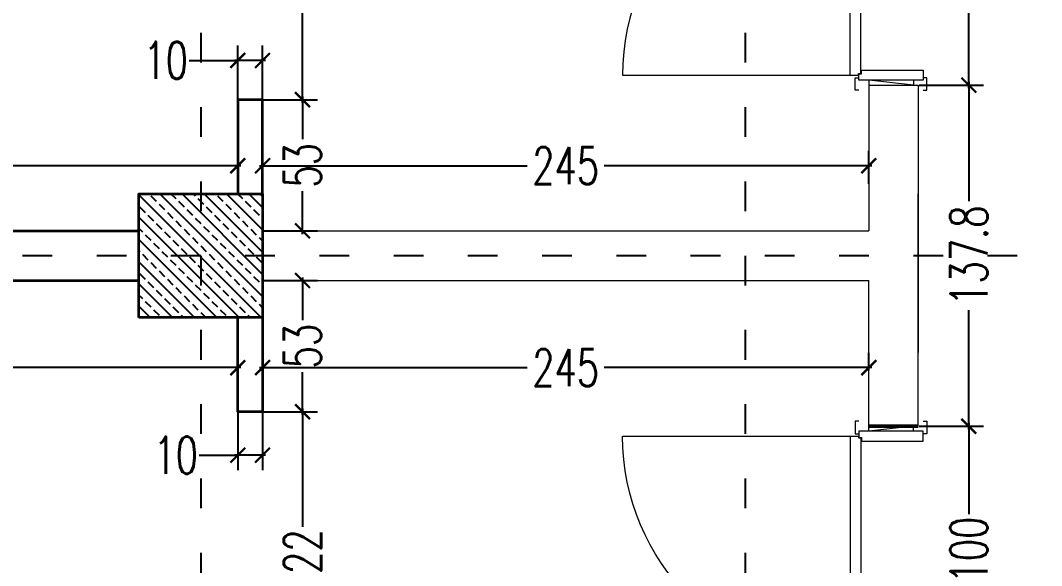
# Model space of a CAD drawing. Header units: centimetres. Extents: x -3207095 to 15275363, y -32656 to 4798027.
# Drawn here: x 685927.4 to 686340, y 4469746.8 to 4469967 of the extents above; entities that cross this region are included whole.
import ezdxf

# ---------------------------------------------------------------- set-up
doc = ezdxf.new("R2010")
doc.units = ezdxf.units.CM
doc.linetypes.add('ACAD_ISO03W100', pattern=[30, 12, -18])
doc.linetypes.add('DUZ', pattern=[500, 500])
doc.layers.get('0').update_dxf_attribs({"color": 1, "linetype": 'DUZ'})
doc.layers.add('DIM', color=1, linetype='DUZ')
doc.layers.add('KOLTAR_F', color=145, linetype='Continuous')
for name, color, linetype, lineweight in [('DUV', 220, 'Continuous', 50), ('DUVAR', 7, 'Continuous', 35), ('iç duvar', 7, 'Continuous', 50), ('KAPEN', 151, 'Continuous', 9), ('KOLON_F', 3, 'Continuous', 35)]:
    doc.layers.add(name, color=color, linetype=linetype, lineweight=lineweight)
doc.styles.add('DIM', font='ROMANSTW.SHX', dxfattribs={"width": 0.7})
doc.dimstyles.new('1_100', dxfattribs={"dimtxt": 15, "dimasz": 6, "dimexe": 6, "dimexo": 0, "dimgap": 2, "dimtad": 0, "dimdec": 1, "dimzin": 11, "dimdsep": 46, "dimtxsty": 'DIM', "dimblk": 'ARCHTICK', "dimcen": 3, "dimdle": 1.25, "dimclrt": 2, "dimadec": 0, "dimazin": 0, "dimtfac": 1.25, "dimtdec": 1, "dimtix": 1, "dimtofl": 0, "dimtmove": 1, "dimatfit": 3, "dimldrblk": 'ARCHTICK', "dimfxl": 20, "dimfxlon": 1, "dimtolj": 1, "dimtzin": 0, "dimarcsym": 0})
pattern_1 = [(135, (5191127.668, 3809263.487), (-4.4901280605, -4.4901280605), []), (135, (5191127.668, 3809267.977), (-4.4901280605, -4.4901280605), [3.175, -1.5875])]

# ---------------------------------------------------------------- blocks, each defined once
blk = doc.blocks.new('K210')
for p, q in [((0.04, 0.985), (0.04, 0.032)), ((0.96, 0.032), (0.96, 0.065)), ((0.04, 0.032), (0.047, 0.032)), ((0.047, 0.032), (0.047, 0.022)), ((0.047, 0.022), (0.953, 0.022)), ((0.953, 0.032), (0.96, 0.032)), ((0.953, 0.022), (0.953, 0.032))]:
    blk.add_line(p, q)
for points in [[(-0.02, 0.03), (-0.02, 0.045), (0.03, 0.045), (0.03, 0.03)], [(0.04, 0.065), (0.96, 0.065)], [(1.02, 0.03), (1.02, 0.045), (0.97, 0.045), (0.97, 0.03)], [(0.02, -0.19), (0, -0.19), (0.02, -0.01), (0, -0.01)], [(0.98, -0.19), (1, -0.19), (0.98, -0.01), (1, -0.01)], [(-0.02, -0.23), (-0.02, -0.245), (0.03, -0.245), (0.03, -0.23)], [(1.02, -0.23), (1.02, -0.245), (0.97, -0.245), (0.97, -0.23)]]:
    blk.add_lwpolyline(points)
for points in [[(0.02, 0.03), (0.045, 0.03), (0.045, 0.02), (0.06, 0.02), (0.06, -0.23), (0.02, -0.23)], [(0.98, 0.03), (0.955, 0.03), (0.955, 0.02), (0.94, 0.02), (0.94, -0.23), (0.98, -0.23)]]:
    blk.add_lwpolyline(points, close=True)
blk.add_arc((0.04, 0.065), 0.92, 0, 90)
blk = doc.blocks.new('_ArchTick')
at = {"color": 0, "linetype": 'ByBlock', "const_width": 0.15}
blk.add_lwpolyline([(-0.5, -0.5), (0.5, 0.5)], dxfattribs=at)
blk = doc.blocks.new('*D558')
at = {"layer": 'Defpoints', "color": 0, "linetype": 'Continuous', "lineweight": 5, "transparency": 16777216}
for p in [(686495.2, 4472434.78), (686315.2, 4472416.97), (686495.2, 1.81)]:
    blk.add_point(p, dxfattribs=at)
at = {"layer": 'DIM', "color": 0, "linetype": 'Continuous', "lineweight": -2, "transparency": 16777216}
for p, q in [((686315.2, 4472416.97), (686315.2, 4472440.78)), ((686495.2, 4472414.78), (686495.2, 4472440.78)), ((686313.95, 4472434.78), (686390.7, 4472434.78)), ((686496.45, 4472434.78), (686419.7, 4472434.78))]:
    blk.add_line(p, q, dxfattribs=at)
at = {"layer": 'DIM', "color": 0, "linetype": 'Continuous', "lineweight": -2, "transparency": 16777216, "xscale": 6, "yscale": 6, "zscale": 6, "rotation": 180}
blk.add_blockref('_ArchTick', (686315.2, 4472434.78), dxfattribs=at)
at = {"layer": 'DIM', "color": 0, "linetype": 'Continuous', "lineweight": -2, "transparency": 16777216, "xscale": 6, "yscale": 6, "zscale": 6}
blk.add_blockref('_ArchTick', (686495.2, 4472434.78), dxfattribs=at)
at = {"layer": 'DIM', "color": 2, "linetype": 'Continuous', "lineweight": 5, "transparency": 16777216, "insert": (686405.2, 4472434.78), "char_height": 15, "attachment_point": 5, "style": 'DIM'}
blk.add_mtext('\\A1;180', dxfattribs=at)
blk = doc.blocks.new('*D681')
at = {"layer": 'Defpoints', "color": 0, "linetype": 'Continuous', "lineweight": 5, "transparency": 16777216}
for p in [(685475.2, 4469826.75), (685475.2, 4469825.66), (686015.2, 4469827.97)]:
    blk.add_point(p, dxfattribs=at)
at = {"layer": 'DIM', "color": 0, "linetype": 'Continuous', "lineweight": -2, "transparency": 16777216}
for p, q in [((685475.2, 4469825.66), (685475.2, 4469832.75)), ((685473.95, 4469826.75), (685729.7, 4469826.75)), ((686016.45, 4469826.75), (685760.7, 4469826.75)), ((686015.2, 4469827.97), (686015.2, 4469820.75))]:
    blk.add_line(p, q, dxfattribs=at)
at = {"layer": 'DIM', "color": 0, "linetype": 'Continuous', "lineweight": -2, "transparency": 16777216, "xscale": 6, "yscale": 6, "zscale": 6, "rotation": 180}
blk.add_blockref('_ArchTick', (685475.2, 4469826.75), dxfattribs=at)
at = {"layer": 'DIM', "color": 0, "linetype": 'Continuous', "lineweight": -2, "transparency": 16777216, "xscale": 6, "yscale": 6, "zscale": 6}
blk.add_blockref('_ArchTick', (686015.2, 4469826.75), dxfattribs=at)
at = {"layer": 'DIM', "color": 2, "linetype": 'Continuous', "lineweight": 5, "transparency": 16777216, "insert": (685745.2, 4469826.75), "char_height": 15, "attachment_point": 5, "style": 'DIM'}
blk.add_mtext('\\A1;540', dxfattribs=at)
blk = doc.blocks.new('*D682')
at = {"layer": 'Defpoints', "color": 0, "linetype": 'Continuous', "lineweight": 5, "transparency": 16777216}
for p in [(686025.2, 4469825.66), (686270.2, 4469826.75), (686270.2, 4469825.66)]:
    blk.add_point(p, dxfattribs=at)
at = {"layer": 'DIM', "color": 0, "linetype": 'Continuous', "lineweight": -2, "transparency": 16777216}
for p, q in [((686025.2, 4469825.66), (686025.2, 4469832.75)), ((686270.2, 4469825.66), (686270.2, 4469832.75)), ((686023.95, 4469826.75), (686132.2, 4469826.75)), ((686271.45, 4469826.75), (686163.2, 4469826.75))]:
    blk.add_line(p, q, dxfattribs=at)
at = {"layer": 'DIM', "color": 0, "linetype": 'Continuous', "lineweight": -2, "transparency": 16777216, "xscale": 6, "yscale": 6, "zscale": 6, "rotation": 180}
blk.add_blockref('_ArchTick', (686025.2, 4469826.75), dxfattribs=at)
at = {"layer": 'DIM', "color": 0, "linetype": 'Continuous', "lineweight": -2, "transparency": 16777216, "xscale": 6, "yscale": 6, "zscale": 6}
blk.add_blockref('_ArchTick', (686270.2, 4469826.75), dxfattribs=at)
at = {"layer": 'DIM', "color": 2, "linetype": 'Continuous', "lineweight": 5, "transparency": 16777216, "insert": (686147.7, 4469826.75), "char_height": 15, "attachment_point": 5, "style": 'DIM'}
blk.add_mtext('\\A1;245', dxfattribs=at)
blk = doc.blocks.new('*D683')
at = {"layer": 'Defpoints', "color": 0, "linetype": 'Continuous', "lineweight": 5, "transparency": 16777216}
for p in [(686025.2, 4469861.97), (686025.2, 4469808.97), (686041.35, 4469808.97)]:
    blk.add_point(p, dxfattribs=at)
at = {"layer": 'DIM', "color": 0, "linetype": 'Continuous', "lineweight": -2, "transparency": 16777216}
for p, q in [((686025.2, 4469861.97), (686047.35, 4469861.97)), ((686041.35, 4469863.22), (686041.35, 4469845.97)), ((686041.35, 4469807.72), (686041.35, 4469824.97)), ((686025.2, 4469808.97), (686047.35, 4469808.97))]:
    blk.add_line(p, q, dxfattribs=at)
at = {"layer": 'DIM', "color": 0, "linetype": 'Continuous', "lineweight": -2, "transparency": 16777216, "xscale": 6, "yscale": 6, "zscale": 6}
for p, rotation in [((686041.35, 4469861.97), 90), ((686041.35, 4469808.97), 270)]:
    blk.add_blockref('_ArchTick', p, dxfattribs=dict(at, rotation=rotation))
at = {"layer": 'DIM', "color": 2, "linetype": 'Continuous', "lineweight": 5, "transparency": 16777216, "insert": (686041.35, 4469835.47), "char_height": 15, "attachment_point": 5, "rotation": 90, "style": 'DIM'}
blk.add_mtext('\\A1;53', dxfattribs=at)
blk = doc.blocks.new('*D684')
at = {"layer": 'Defpoints', "color": 0, "linetype": 'Continuous', "lineweight": 5, "transparency": 16777216}
for p in [(686025.2, 4469808.97), (686025.2, 4469686.97), (686041.35, 4469686.97)]:
    blk.add_point(p, dxfattribs=at)
at = {"layer": 'DIM', "color": 0, "linetype": 'Continuous', "lineweight": -2, "transparency": 16777216}
for p, q in [((686025.2, 4469808.97), (686047.35, 4469808.97)), ((686041.35, 4469810.22), (686041.35, 4469762.47)), ((686041.35, 4469685.72), (686041.35, 4469733.47)), ((686025.2, 4469686.97), (686047.35, 4469686.97))]:
    blk.add_line(p, q, dxfattribs=at)
at = {"layer": 'DIM', "color": 0, "linetype": 'Continuous', "lineweight": -2, "transparency": 16777216, "xscale": 6, "yscale": 6, "zscale": 6}
for p, rotation in [((686041.35, 4469808.97), 90), ((686041.35, 4469686.97), 270)]:
    blk.add_blockref('_ArchTick', p, dxfattribs=dict(at, rotation=rotation))
at = {"layer": 'DIM', "color": 2, "linetype": 'Continuous', "lineweight": 5, "transparency": 16777216, "insert": (686041.35, 4469747.97), "char_height": 15, "attachment_point": 5, "rotation": 90, "style": 'DIM'}
blk.add_mtext('\\A1;122', dxfattribs=at)
blk = doc.blocks.new('*D689')
at = {"layer": 'Defpoints', "color": 0, "linetype": 'Continuous', "lineweight": 5, "transparency": 16777216}
for p in [(686290.2, 4469803.08), (686310.61, 4469803.08), (686290.2, 4469703.08)]:
    blk.add_point(p, dxfattribs=at)
at = {"layer": 'DIM', "color": 0, "linetype": 'Continuous', "lineweight": -2, "transparency": 16777216}
for p, q in [((686310.61, 4469804.33), (686310.61, 4469767.58)), ((686290.61, 4469803.08), (686316.61, 4469803.08)), ((686310.61, 4469701.83), (686310.61, 4469738.58)), ((686290.61, 4469703.08), (686316.61, 4469703.08))]:
    blk.add_line(p, q, dxfattribs=at)
at = {"layer": 'DIM', "color": 0, "linetype": 'Continuous', "lineweight": -2, "transparency": 16777216, "xscale": 6, "yscale": 6, "zscale": 6}
for p, rotation in [((686310.61, 4469803.08), 90), ((686310.61, 4469703.08), 270)]:
    blk.add_blockref('_ArchTick', p, dxfattribs=dict(at, rotation=rotation))
at = {"layer": 'DIM', "color": 2, "linetype": 'Continuous', "lineweight": 5, "transparency": 16777216, "insert": (686310.61, 4469753.08), "char_height": 15, "attachment_point": 5, "rotation": 90, "style": 'DIM'}
blk.add_mtext('\\A1;100', dxfattribs=at)
blk = doc.blocks.new('*D690')
at = {"layer": 'Defpoints', "color": 0, "linetype": 'Continuous', "lineweight": 5, "transparency": 16777216}
for p in [(686290.19, 4469940.86), (686310.61, 4469940.86), (686290.2, 4469803.08)]:
    blk.add_point(p, dxfattribs=at)
at = {"layer": 'DIM', "color": 0, "linetype": 'Continuous', "lineweight": -2, "transparency": 16777216}
for p, q in [((686290.61, 4469940.86), (686316.61, 4469940.86)), ((686310.61, 4469942.11), (686310.61, 4469893.97)), ((686310.61, 4469801.83), (686310.61, 4469849.97)), ((686290.61, 4469803.08), (686316.61, 4469803.08))]:
    blk.add_line(p, q, dxfattribs=at)
at = {"layer": 'DIM', "color": 0, "linetype": 'Continuous', "lineweight": -2, "transparency": 16777216, "xscale": 6, "yscale": 6, "zscale": 6}
for p, rotation in [((686310.61, 4469940.86), 90), ((686310.61, 4469803.08), 270)]:
    blk.add_blockref('_ArchTick', p, dxfattribs=dict(at, rotation=rotation))
at = {"layer": 'DIM', "color": 2, "linetype": 'Continuous', "lineweight": 5, "transparency": 16777216, "insert": (686310.61, 4469871.97), "char_height": 15, "attachment_point": 5, "rotation": 90, "style": 'DIM'}
blk.add_mtext('\\A1;137.8', dxfattribs=at)
blk = doc.blocks.new('*D691')
at = {"layer": 'Defpoints', "color": 0, "linetype": 'Continuous', "lineweight": 5, "transparency": 16777216}
for p in [(686290.2, 4470040.86), (686310.61, 4470040.86), (686290.2, 4469940.86)]:
    blk.add_point(p, dxfattribs=at)
at = {"layer": 'DIM', "color": 0, "linetype": 'Continuous', "lineweight": -2, "transparency": 16777216}
for p, q in [((686290.61, 4470040.86), (686316.61, 4470040.86)), ((686310.61, 4470042.11), (686310.61, 4470005.36)), ((686310.61, 4469939.61), (686310.61, 4469976.36)), ((686290.61, 4469940.86), (686316.61, 4469940.86))]:
    blk.add_line(p, q, dxfattribs=at)
at = {"layer": 'DIM', "color": 0, "linetype": 'Continuous', "lineweight": -2, "transparency": 16777216, "xscale": 6, "yscale": 6, "zscale": 6}
for p, rotation in [((686310.61, 4470040.86), 90), ((686310.61, 4469940.86), 270)]:
    blk.add_blockref('_ArchTick', p, dxfattribs=dict(at, rotation=rotation))
at = {"layer": 'DIM', "color": 2, "linetype": 'Continuous', "lineweight": 5, "transparency": 16777216, "insert": (686310.61, 4469990.86), "char_height": 15, "attachment_point": 5, "rotation": 90, "style": 'DIM'}
blk.add_mtext('\\A1;100', dxfattribs=at)
blk = doc.blocks.new('*D721')
at = {"layer": 'Defpoints', "color": 0, "linetype": 'Continuous', "lineweight": 5, "transparency": 16777216}
for p in [(686025.2, 4469908.3), (686025.2, 4469901.01), (686270.2, 4469901.01)]:
    blk.add_point(p, dxfattribs=at)
at = {"layer": 'DIM', "color": 0, "linetype": 'Continuous', "lineweight": -2, "transparency": 16777216}
for p, q in [((686025.2, 4469901.01), (686025.2, 4469914.3)), ((686270.2, 4469901.01), (686270.2, 4469914.3)), ((686023.95, 4469908.3), (686132.2, 4469908.3)), ((686271.45, 4469908.3), (686163.2, 4469908.3))]:
    blk.add_line(p, q, dxfattribs=at)
at = {"layer": 'DIM', "color": 0, "linetype": 'Continuous', "lineweight": -2, "transparency": 16777216, "xscale": 6, "yscale": 6, "zscale": 6, "rotation": 180}
blk.add_blockref('_ArchTick', (686025.2, 4469908.3), dxfattribs=at)
at = {"layer": 'DIM', "color": 0, "linetype": 'Continuous', "lineweight": -2, "transparency": 16777216, "xscale": 6, "yscale": 6, "zscale": 6}
blk.add_blockref('_ArchTick', (686270.2, 4469908.3), dxfattribs=at)
at = {"layer": 'DIM', "color": 2, "linetype": 'Continuous', "lineweight": 5, "transparency": 16777216, "insert": (686147.7, 4469908.3), "char_height": 15, "attachment_point": 5, "style": 'DIM'}
blk.add_mtext('\\A1;245', dxfattribs=at)
blk = doc.blocks.new('*D722')
at = {"layer": 'Defpoints', "color": 0, "linetype": 'Continuous', "lineweight": 5, "transparency": 16777216}
for p in [(685475.2, 4469908.3), (685475.2, 4469908.3), (686015.2, 4469908.3)]:
    blk.add_point(p, dxfattribs=at)
at = {"layer": 'DIM', "color": 0, "linetype": 'Continuous', "lineweight": -2, "transparency": 16777216}
for p, q in [((685475.2, 4469908.3), (685475.2, 4469914.3)), ((686015.2, 4469908.3), (686015.2, 4469914.3)), ((685473.95, 4469908.3), (685729.7, 4469908.3)), ((686016.45, 4469908.3), (685760.7, 4469908.3))]:
    blk.add_line(p, q, dxfattribs=at)
at = {"layer": 'DIM', "color": 0, "linetype": 'Continuous', "lineweight": -2, "transparency": 16777216, "xscale": 6, "yscale": 6, "zscale": 6, "rotation": 180}
blk.add_blockref('_ArchTick', (685475.2, 4469908.3), dxfattribs=at)
at = {"layer": 'DIM', "color": 0, "linetype": 'Continuous', "lineweight": -2, "transparency": 16777216, "xscale": 6, "yscale": 6, "zscale": 6}
blk.add_blockref('_ArchTick', (686015.2, 4469908.3), dxfattribs=at)
at = {"layer": 'DIM', "color": 2, "linetype": 'Continuous', "lineweight": 5, "transparency": 16777216, "insert": (685745.2, 4469908.3), "char_height": 15, "attachment_point": 5, "style": 'DIM'}
blk.add_mtext('\\A1;540', dxfattribs=at)
blk = doc.blocks.new('*D723')
at = {"layer": 'Defpoints', "color": 0, "linetype": 'Continuous', "lineweight": 5, "transparency": 16777216}
for p in [(686015.2, 4469808.97), (686025.2, 4469808.97), (686015.2, 4469791.42)]:
    blk.add_point(p, dxfattribs=at)
at = {"layer": 'DIM', "color": 0, "linetype": 'Continuous', "lineweight": -2, "transparency": 16777216}
for p, q in [((686015.2, 4469808.97), (686015.2, 4469785.42)), ((686025.2, 4469808.97), (686025.2, 4469785.42)), ((685999.61, 4469791.42), (686015.2, 4469791.42)), ((686026.45, 4469791.42), (686013.95, 4469791.42))]:
    blk.add_line(p, q, dxfattribs=at)
at = {"layer": 'DIM', "color": 0, "linetype": 'Continuous', "lineweight": -2, "transparency": 16777216, "xscale": 6, "yscale": 6, "zscale": 6, "rotation": 180}
blk.add_blockref('_ArchTick', (686015.2, 4469791.42), dxfattribs=at)
at = {"layer": 'DIM', "color": 0, "linetype": 'Continuous', "lineweight": -2, "transparency": 16777216, "xscale": 6, "yscale": 6, "zscale": 6}
blk.add_blockref('_ArchTick', (686025.2, 4469791.42), dxfattribs=at)
at = {"layer": 'DIM', "color": 2, "linetype": 'Continuous', "lineweight": 5, "transparency": 16777216, "insert": (685990.11, 4469791.42), "char_height": 15, "attachment_point": 5, "style": 'DIM'}
blk.add_mtext('\\A1;10', dxfattribs=at)
blk = doc.blocks.new('*D724')
at = {"layer": 'Defpoints', "color": 0, "linetype": 'Continuous', "lineweight": 5, "transparency": 16777216}
for p in [(686015.2, 4469950.83), (686015.2, 4469934.97), (686025.2, 4469934.97)]:
    blk.add_point(p, dxfattribs=at)
at = {"layer": 'DIM', "color": 0, "linetype": 'Continuous', "lineweight": -2, "transparency": 16777216}
for p, q in [((686015.2, 4469934.97), (686015.2, 4469956.83)), ((686025.2, 4469934.97), (686025.2, 4469956.83)), ((685995.58, 4469950.83), (686015.2, 4469950.83)), ((686026.45, 4469950.83), (686013.95, 4469950.83))]:
    blk.add_line(p, q, dxfattribs=at)
at = {"layer": 'DIM', "color": 0, "linetype": 'Continuous', "lineweight": -2, "transparency": 16777216, "xscale": 6, "yscale": 6, "zscale": 6, "rotation": 180}
blk.add_blockref('_ArchTick', (686015.2, 4469950.83), dxfattribs=at)
at = {"layer": 'DIM', "color": 0, "linetype": 'Continuous', "lineweight": -2, "transparency": 16777216, "xscale": 6, "yscale": 6, "zscale": 6}
blk.add_blockref('_ArchTick', (686025.2, 4469950.83), dxfattribs=at)
at = {"layer": 'DIM', "color": 2, "linetype": 'Continuous', "lineweight": 5, "transparency": 16777216, "insert": (685986.08, 4469950.83), "char_height": 15, "attachment_point": 5, "style": 'DIM'}
blk.add_mtext('\\A1;10', dxfattribs=at)
blk = doc.blocks.new('*D725')
at = {"layer": 'Defpoints', "color": 0, "linetype": 'Continuous', "lineweight": 5, "transparency": 16777216}
for p in [(686025.2, 4469934.97), (686041.35, 4469934.97), (686025.2, 4469881.97)]:
    blk.add_point(p, dxfattribs=at)
at = {"layer": 'DIM', "color": 0, "linetype": 'Continuous', "lineweight": -2, "transparency": 16777216}
for p, q in [((686041.35, 4469936.22), (686041.35, 4469918.97)), ((686025.2, 4469934.97), (686047.35, 4469934.97)), ((686041.35, 4469880.72), (686041.35, 4469897.97)), ((686025.2, 4469881.97), (686047.35, 4469881.97))]:
    blk.add_line(p, q, dxfattribs=at)
at = {"layer": 'DIM', "color": 0, "linetype": 'Continuous', "lineweight": -2, "transparency": 16777216, "xscale": 6, "yscale": 6, "zscale": 6}
for p, rotation in [((686041.35, 4469934.97), 90), ((686041.35, 4469881.97), 270)]:
    blk.add_blockref('_ArchTick', p, dxfattribs=dict(at, rotation=rotation))
at = {"layer": 'DIM', "color": 2, "linetype": 'Continuous', "lineweight": 5, "transparency": 16777216, "insert": (686041.35, 4469908.47), "char_height": 15, "attachment_point": 5, "rotation": 90, "style": 'DIM'}
blk.add_mtext('\\A1;53', dxfattribs=at)
blk = doc.blocks.new('*D726')
at = {"layer": 'Defpoints', "color": 0, "linetype": 'Continuous', "lineweight": 5, "transparency": 16777216}
for p in [(686025.2, 4470056.97), (686041.35, 4470056.97), (686025.2, 4469934.97)]:
    blk.add_point(p, dxfattribs=at)
at = {"layer": 'DIM', "color": 0, "linetype": 'Continuous', "lineweight": -2, "transparency": 16777216}
for p, q in [((686025.2, 4470056.97), (686047.35, 4470056.97)), ((686041.35, 4470058.22), (686041.35, 4470010.47)), ((686041.35, 4469933.72), (686041.35, 4469981.47)), ((686025.2, 4469934.97), (686047.35, 4469934.97))]:
    blk.add_line(p, q, dxfattribs=at)
at = {"layer": 'DIM', "color": 0, "linetype": 'Continuous', "lineweight": -2, "transparency": 16777216, "xscale": 6, "yscale": 6, "zscale": 6}
for p, rotation in [((686041.35, 4470056.97), 90), ((686041.35, 4469934.97), 270)]:
    blk.add_blockref('_ArchTick', p, dxfattribs=dict(at, rotation=rotation))
at = {"layer": 'DIM', "color": 2, "linetype": 'Continuous', "lineweight": 5, "transparency": 16777216, "insert": (686041.35, 4469995.97), "char_height": 15, "attachment_point": 5, "rotation": 90, "style": 'DIM'}
blk.add_mtext('\\A1;122', dxfattribs=at)

msp = doc.modelspace()

# ---------------------------------------------------------------- hatches: boundary and pattern name
at = {"layer": 'KOLTAR_F'}
h = msp.add_hatch(dxfattribs=at)
h.set_pattern_fill('ANSI33', color=256, angle=90, style=0)
h.set_pattern_definition(pattern_1)
h.paths.add_polyline_path([(685975.2, 4469846.97), (685975.2, 4469896.97), (686025.2, 4469896.97), (686025.2, 4469846.97)])
h = msp.add_hatch(dxfattribs=at)
h.set_pattern_fill('ANSI33', color=256, angle=90, style=0)
h.set_pattern_definition(pattern_1)
h.paths.add_polyline_path([(685975.2, 4469846.97), (685975.2, 4469896.97), (686025.2, 4469896.97), (686025.2, 4469846.97)])

# ---------------------------------------------------------------- linework, layer by layer
at = {"color": 232, "linetype": 'ACAD_ISO03W100'}
for p, q in [((686000.2, 4472511.97), (686000.2, 4469381.97)), ((686220.2, 4472511.97), (686220.2, 4469381.97)), ((689300.2, 4469871.97), (685360.2, 4469871.97))]:
    msp.add_line(p, q, dxfattribs=at)
at = {"layer": 'DUV'}
msp.add_line((686270.2, 4469803.08), (686290.2, 4469803.08), dxfattribs=at)
at = {"layer": 'DUVAR'}
for p, q in [((685505.2, 4469881.97), (685975.2, 4469881.97)), ((685505.2, 4469861.97), (685975.2, 4469861.97))]:
    msp.add_line(p, q, dxfattribs=at)
for points in [[(686025.2, 4469896.97), (686025.2, 4469934.97), (686015.2, 4469934.97), (686015.2, 4469896.97)], [(686025.2, 4469846.97), (686025.2, 4469808.97), (686015.2, 4469808.97), (686015.2, 4469846.97)]]:
    msp.add_lwpolyline(points, dxfattribs=at)
at = {"layer": 'iç duvar', "color": 7, "lineweight": 18}
for p, q in [((686270.2, 4469940.85), (686290.2, 4469940.86)), ((686270.2, 4469940.85), (686270.2, 4469881.97)), ((686290.2, 4469940.86), (686290.2, 4469832.89)), ((686290.2, 4469803.08), (686290.2, 4469896.97)), ((686025.2, 4469881.97), (686270.2, 4469881.97)), ((686025.2, 4469861.97), (686270.2, 4469861.97)), ((686270.2, 4469803.08), (686270.2, 4469861.97))]:
    msp.add_line(p, q, dxfattribs=at)
at = {"layer": 'KOLON_F'}
msp.add_lwpolyline([(685975.2, 4469846.97), (685975.2, 4469896.97), (686025.2, 4469896.97), (686025.2, 4469846.97)], close=True, dxfattribs=at)
msp.add_lwpolyline([(685975.2, 4469846.97), (685975.2, 4469896.97), (686025.2, 4469896.97), (686025.2, 4469846.97)], close=True, dxfattribs=at)
msp.add_lwpolyline([(685975.2, 4469846.97), (685975.2, 4469896.97), (686025.2, 4469896.97), (686025.2, 4469846.97)], close=True, dxfattribs=at)
msp.add_lwpolyline([(685975.2, 4469846.97), (685975.2, 4469896.97), (686025.2, 4469896.97), (686025.2, 4469846.97)], close=True, dxfattribs=at)

# ---------------------------------------------------------------- block references
at = {"layer": 'KAPEN', "yscale": 100, "zscale": 100}
for p, xscale, rotation in [((686269.2, 4469940.85), 100, 90.00000000000001), ((686269.2, 4469803.08), -100, 90)]:
    msp.add_blockref('K210', p, dxfattribs=dict(at, xscale=xscale, rotation=rotation))

# ---------------------------------------------------------------- dimensions: what is measured, and where the dimension line sits
at = {"layer": 'DIM', "linetype": 'Continuous', "lineweight": 5}
for base, p1, p2, picture, middle in [((686495.2, 4472434.78), (686315.2, 4472416.97), (686495.2, 1.81), '*D558', (686405.2, 4472434.78)), ((685475.2, 4469908.3), (686015.2, 4469908.3), (685475.2, 4469908.3), '*D722', (685745.2, 4469908.3)), ((686025.2, 4469908.3), (686270.2, 4469901.01), (686025.2, 4469901.01), '*D721', (686147.7, 4469908.3)), ((685475.2, 4469826.75), (686015.2, 4469827.97), (685475.2, 4469825.66), '*D681', (685745.2, 4469826.75)), ((686270.2, 4469826.75), (686025.2, 4469825.66), (686270.2, 4469825.66), '*D682', (686147.7, 4469826.75))]:
    dim = msp.add_linear_dim(base=base, p1=p1, p2=p2, dimstyle='1_100', dxfattribs=at)
    dim.commit()
    dim.dimension.update_dxf_attribs({"geometry": picture, "text_midpoint": middle})
for base, p1, p2, picture, middle in [((686041.35, 4470056.97), (686025.2, 4469934.97), (686025.2, 4470056.97), '*D726', (686041.35, 4469995.97)), ((686310.61, 4470040.86), (686290.2, 4469940.86), (686290.2, 4470040.86), '*D691', (686310.61, 4469990.86)), ((686310.61, 4469940.86), (686290.2, 4469803.08), (686290.19, 4469940.86), '*D690', (686310.61, 4469871.97)), ((686041.35, 4469934.97), (686025.2, 4469881.97), (686025.2, 4469934.97), '*D725', (686041.35, 4469908.47)), ((686041.35, 4469808.97), (686025.2, 4469861.97), (686025.2, 4469808.97), '*D683', (686041.35, 4469835.47)), ((686041.35, 4469686.97), (686025.2, 4469808.97), (686025.2, 4469686.97), '*D684', (686041.35, 4469747.97)), ((686310.61, 4469803.08), (686290.2, 4469703.08), (686290.2, 4469803.08), '*D689', (686310.61, 4469753.08))]:
    dim = msp.add_linear_dim(base=base, p1=p1, p2=p2, angle=90, dimstyle='1_100', dxfattribs=at)
    dim.commit()
    dim.dimension.update_dxf_attribs({"geometry": picture, "text_midpoint": middle})
for base, p1, p2, picture, middle in [((686015.2, 4469950.83), (686025.2, 4469934.97), (686015.2, 4469934.97), '*D724', (685986.08, 4469960.03)), ((686015.2, 4469791.42), (686025.2, 4469808.97), (686015.2, 4469808.97), '*D723', (685990.11, 4469791.42))]:
    dim = msp.add_linear_dim(base=base, p1=p1, p2=p2, dimstyle='1_100', dxfattribs=at)
    dim.commit()
    dim.dimension.update_dxf_attribs({"geometry": picture, "text_midpoint": middle, "dimtype": 160})

doc.saveas('drawing.dxf')
